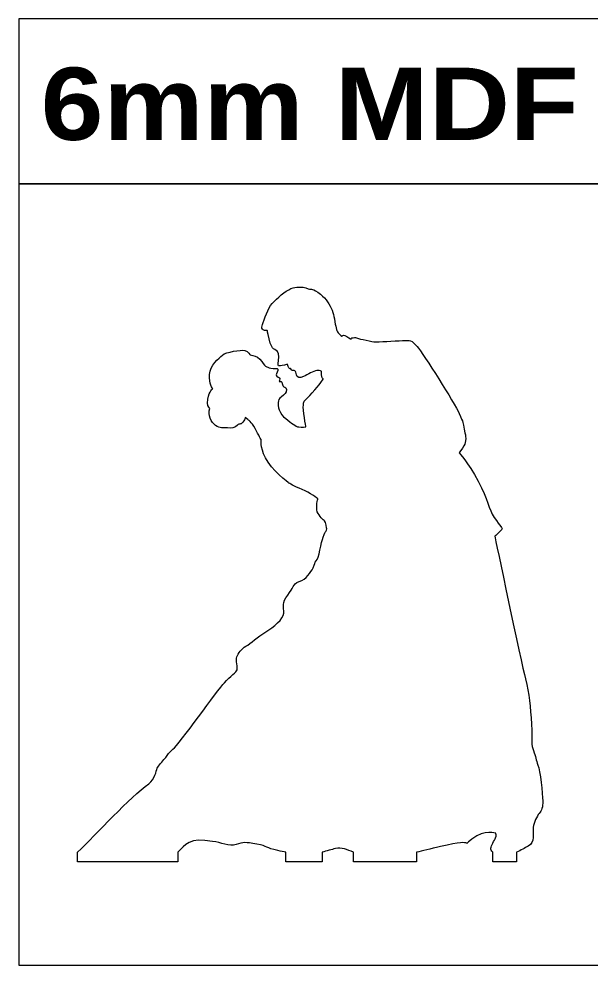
# Model space of a CAD drawing. Header units: millimetres. Extents: x -1166 to 1166, y -335 to 297.
# Drawn here: x -1166 to -785, y -335 to 297 of the extents above; entities that cross this region are included whole.
import ezdxf

# ---------------------------------------------------------------- set-up
doc = ezdxf.new("R2010")
doc.units = ezdxf.units.MM
doc.header["$MEASUREMENT"] = 0
doc.layers.add('Camada 1', color=7, linetype='Continuous')
doc.styles.add('0', font='arialbd.ttf', dxfattribs={"height": 1})

msp = doc.modelspace()

# ---------------------------------------------------------------- linework, layer by layer
at = {"layer": 'Camada 1', "color": 142, "lineweight": 20}
for points in [[(-1166.4805, 186.6815), (-777.6535, 186.6815), (-777.6535, 296.7483), (-1166.4805, 296.7483), (-1166.4805, 186.6815)], [(-1166.4805, -334.8653), (-777.6535, -334.8653), (-777.6535, 186.6815), (-1166.4805, 186.6815), (-1166.4805, -334.8653)]]:
    msp.add_lwpolyline(points, close=True, dxfattribs=at)
at = {"layer": 'Camada 1', "color": 230, "lineweight": 20}
msp.add_open_spline([(-872.6444, 33.4092), (-875.4909, 39.8206), (-896.7553, 73.5419), (-900.6064, 78.0382), (-900.6064, 78.0382), (-904.457, 82.5345), (-905.2939, 82.3678), (-910.4843, 82.0347), (-910.4843, 82.0347), (-915.6753, 81.7017), (-927.3121, 81.2019), (-928.7356, 81.1192), (-928.7356, 81.1192), (-930.1586, 81.0356), (-939.5361, 83.2006), (-940.5401, 83.7004), (-940.5401, 83.7004), (-941.5447, 84.2002), (-941.8795, 83.9508), (-943.4702, 83.9508), (-943.4702, 83.9508), (-945.0604, 83.9508), (-944.8101, 82.8686), (-944.8101, 82.8686), (-944.8101, 82.8686), (-944.8101, 82.8686), (-947.572, 84.8663), (-948.912, 85.4488), (-948.912, 85.4488), (-950.2519, 86.0322), (-950.7539, 84.9495), (-950.7539, 84.9495), (-950.7539, 84.9495), (-950.7539, 84.9495), (-952.0938, 85.6155), (-953.4327, 87.2813), (-953.4327, 87.2813), (-954.7716, 88.946), (-954.9398, 90.9447), (-955.9439, 96.6064), (-955.9439, 96.6064), (-956.2742, 98.4678), (-956.7859, 100.3667), (-957.5198, 102.2412), (-957.5198, 102.2412), (-959.0187, 106.0674), (-961.4448, 109.7968), (-965.1531, 112.9254), (-965.1531, 112.9254), (-970.6779, 117.5885), (-971.0148, 115.5893), (-973.4429, 116.6715), (-973.4429, 116.6715), (-975.87, 117.7543), (-976.2048, 117.588), (-977.7124, 117.588), (-977.7124, 117.588), (-979.2195, 117.588), (-982.2327, 118.4209), (-986.4181, 116.0059), (-986.4181, 116.0059), (-990.604, 113.591), (-995.8786, 108.9284), (-998.4733, 105.3481), (-998.4733, 105.3481), (-1001.0691, 101.7678), (-1003.7484, 93.3581), (-1004.2087, 91.9428), (-1004.2087, 91.9428), (-1004.6694, 90.5275), (-1004.334, 89.7362), (-1003.4554, 89.1533), (-1003.4554, 89.1533), (-1002.5762, 88.5698), (-1000.6924, 88.8202), (-1000.6924, 88.8202), (-1000.6924, 88.8202), (-1000.6924, 88.8202), (-1000.6089, 87.738), (-999.5207, 83.2417), (-999.5207, 83.2417), (-998.4326, 78.7454), (-997.2603, 77.2464), (-996.507, 76.4972), (-996.507, 76.4972), (-995.7537, 75.7475), (-993.8282, 75.6644), (-993.1585, 73.2494), (-993.1585, 73.2494), (-992.4888, 70.8355), (-993.766, 66.3808), (-993.473, 65.6316), (-993.473, 65.6316), (-993.1799, 64.8813), (-992.9918, 65.0689), (-991.945, 65.152), (-991.945, 65.152), (-990.8991, 65.2357), (-987.2366, 66.1724), (-987.2366, 66.1724), (-987.2366, 66.1724), (-987.2366, 66.1724), (-987.0689, 64.965), (-986.3992, 63.8416), (-986.3992, 63.8416), (-985.7295, 62.7173), (-985.018, 63.3829), (-985.018, 63.3829), (-985.018, 63.3829), (-985.018, 63.3829), (-985.1016, 63.0498), (-984.5578, 62.3843), (-984.5578, 62.3843), (-984.0135, 61.7182), (-983.0084, 62.4674), (-982.2551, 61.884), (-982.2551, 61.884), (-981.5018, 61.3015), (-981.7526, 60.7191), (-981.2511, 59.137), (-981.2511, 59.137), (-980.7485, 57.5549), (-979.3245, 56.6394), (-976.4785, 57.9711), (-976.4785, 57.9711), (-973.632, 59.3028), (-970.1158, 61.8013), (-967.6882, 61.9676), (-967.6882, 61.9676), (-965.2612, 62.1344), (-964.5915, 61.3852), (-964.5915, 61.3852), (-964.5915, 61.3852), (-964.5915, 61.3852), (-964.4238, 60.3024), (-964.5074, 59.0534), (-964.5074, 59.0534), (-964.5915, 57.8043), (-963.4187, 56.389), (-963.4187, 56.389), (-963.4187, 56.389), (-963.4187, 56.389), (-964.0048, 55.3068), (-965.4283, 53.3085), (-965.4283, 53.3085), (-966.8513, 51.3098), (-974.7212, 42.817), (-975.6416, 41.9846), (-975.6416, 41.9846), (-976.5626, 41.1523), (-976.3118, 41.2349), (-976.6467, 38.821), (-976.6467, 38.821), (-976.9816, 36.406), (-974.9719, 24.4166), (-974.9719, 24.4166), (-974.9719, 24.4166), (-974.9719, 24.4166), (-977.4, 23.9999), (-979.7445, 24.3329), (-979.7445, 24.3329), (-982.0879, 24.666), (-984.2647, 26.9973), (-988.4507, 29.912), (-988.4507, 29.912), (-992.6361, 32.8262), (-993.8929, 38.8215), (-993.474, 40.653), (-993.474, 40.653), (-993.0555, 42.4844), (-993.3068, 42.9848), (-991.2972, 44.5663), (-991.2972, 44.5663), (-989.2886, 46.1479), (-987.5302, 47.1475), (-987.9486, 49.3125), (-987.9486, 49.3125), (-988.3676, 51.477), (-989.7284, 50.8951), (-990.1061, 51.5607), (-990.1061, 51.5607), (-990.4827, 52.2273), (-990.9858, 53.2685), (-990.8599, 53.7054), (-990.8599, 53.7054), (-990.734, 54.1429), (-990.944, 54.3299), (-991.4669, 54.663), (-991.4669, 54.663), (-991.9898, 54.996), (-992.6814, 54.7051), (-992.6814, 54.7051), (-992.6814, 54.7051), (-992.6814, 54.7051), (-992.3048, 55.8917), (-992.368, 56.5999), (-992.368, 56.5999), (-992.4307, 57.3075), (-992.4307, 56.8285), (-992.5979, 57.1611), (-992.5979, 57.1611), (-992.7645, 57.4946), (-993.3929, 57.4946), (-994.0203, 57.8687), (-994.0203, 57.8687), (-994.6483, 58.2443), (-994.607, 58.6808), (-994.69, 59.1801), (-994.69, 59.1801), (-994.7741, 59.6799), (-993.267, 61.9281), (-993.6019, 62.844), (-993.6019, 62.844), (-993.9373, 63.7605), (-996.3648, 63.094), (-998.2904, 63.5938), (-998.2904, 63.5938), (-1000.2159, 64.0936), (-1000.5507, 64.2593), (-1001.8066, 64.9254), (-1001.8066, 64.9254), (-1003.0619, 65.592), (-1003.5644, 67.4235), (-1005.7407, 69.6711), (-1005.7407, 69.6711), (-1007.918, 71.9198), (-1009.5918, 71.753), (-1012.1029, 72.4191), (-1012.1029, 72.4191), (-1012.1029, 72.4191), (-1013.2757, 74.7058), (-1015.7863, 75.3719), (-1015.7863, 75.3719), (-1018.298, 76.0379), (-1028.2605, 74.3727), (-1030.6045, 72.374), (-1030.6045, 72.374), (-1032.9479, 70.3757), (-1038.9758, 65.4633), (-1039.3107, 59.3022), (-1039.3107, 59.3022), (-1039.646, 53.1407), (-1037.1339, 49.8103), (-1037.1339, 49.8103), (-1037.1339, 49.8103), (-1037.1339, 49.8103), (-1039.4784, 48.4776), (-1040.3152, 42.9827), (-1040.3152, 42.9827), (-1040.9712, 38.6806), (-1040.0359, 37.6444), (-1039.036, 36.6778), (-1039.036, 36.6778), (-1040.565, 32.4927), (-1038.0538, 27.4961), (-1035.2078, 25.3315), (-1035.2078, 25.3315), (-1032.3618, 23.1665), (-1030.0168, 24.1656), (-1027.338, 23.6663), (-1027.338, 23.6663), (-1024.6597, 23.1665), (-1022.3147, 23.6663), (-1020.6409, 25.4983), (-1020.6409, 25.4983), (-1018.9667, 27.3298), (-1019.0166, 25.1176), (-1016.9575, 27.6628), (-1016.9575, 27.6628), (-1016.189, 28.6123), (-1015.7384, 29.6418), (-1015.4566, 30.6541), (-1015.4566, 30.6541), (-1015.4566, 30.6541), (-1013.6951, 29.2439), (-1013.6951, 29.2439), (-1013.6951, 29.2439), (-1013.6951, 29.2439), (-1011.3502, 27.9122), (-1008.839, 23.2497), (-1008.839, 23.2497), (-1006.3274, 18.5871), (-1004.8213, 15.756), (-1004.8213, 15.756), (-1004.8213, 15.756), (-1004.8213, 15.756), (-1005.6587, 11.5932), (-1001.9753, 3.766), (-1001.9753, 3.766), (-998.2919, -4.0607), (-986.2367, -13.0529), (-986.2367, -13.0529), (-986.2367, -13.0529), (-986.2367, -13.0529), (-982.8886, -15.2174), (-977.531, -17.3829), (-977.531, -17.3829), (-972.1733, -19.5474), (-966.9828, -23.5439), (-966.9828, -23.5439), (-966.9828, -23.5439), (-966.9828, -23.5439), (-968.4899, -29.2056), (-967.3172, -32.203), (-967.3172, -32.203), (-966.1454, -35.2003), (-963.2989, -38.032), (-962.4626, -38.364), (-962.4626, -38.364), (-961.6252, -38.697), (-961.0401, -43.6937), (-961.0401, -43.6937), (-961.0401, -43.6937), (-961.0401, -43.6937), (-961.0401, -45.1079), (-961.6257, -45.5251), (-961.6257, -45.5251), (-962.2123, -45.9408), (-962.2123, -46.1912), (-963.4676, -49.2717), (-963.4676, -49.2717), (-964.7235, -52.3527), (-966.3147, -63.7593), (-967.9889, -65.0914), (-967.9889, -65.0914), (-969.6632, -66.4241), (-968.491, -66.7566), (-970.1657, -69.7545), (-970.1657, -69.7545), (-971.84, -72.7519), (-974.5193, -77.2477), (-979.3739, -78.9134), (-979.3739, -78.9134), (-984.2296, -80.5781), (-983.0578, -83.0767), (-987.0761, -87.9055), (-987.0761, -87.9055), (-991.0948, -92.7349), (-989.5877, -95.8985), (-989.7549, -99.8955), (-989.7549, -99.8955), (-989.9226, -103.8915), (-996.3704, -109.2202), (-1001.7276, -112.3838), (-1001.7276, -112.3838), (-1007.0857, -115.5479), (-1011.7737, -120.3773), (-1014.9556, -122.042), (-1014.9556, -122.042), (-1018.1364, -123.7082), (-1019.9779, -126.8718), (-1020.9824, -129.0364), (-1020.9824, -129.0364), (-1021.9865, -131.2019), (-1020.3127, -136.6968), (-1020.8152, -137.8627), (-1020.8152, -137.8627), (-1021.3173, -139.0281), (-1025.336, -142.1917), (-1029.3538, -146.355), (-1029.3538, -146.355), (-1033.3725, -150.5183), (-1059.9951, -187.9862), (-1063.6785, -190.8173), (-1063.6785, -190.8173), (-1067.3619, -193.6479), (-1067.5296, -195.3136), (-1069.0362, -196.9788), (-1069.0362, -196.9788), (-1070.5433, -198.644), (-1073.557, -201.8081), (-1074.2267, -203.4733), (-1074.2267, -203.4733), (-1074.8969, -205.1386), (-1075.7333, -210.967), (-1079.752, -213.7981), (-1079.752, -213.7981), (-1092.4456, -222.7414), (-1114.8789, -247.5653), (-1127.2905, -259.5605), (-1127.2905, -259.5605), (-1127.2905, -259.5605), (-1127.2905, -265.9106), (-1127.2905, -265.9106), (-1127.2905, -265.9106), (-1127.2905, -265.9106), (-1060.5171, -265.9106), (-1060.5171, -265.9106), (-1060.5171, -265.9106), (-1060.5171, -265.9106), (-1060.5171, -259.5605), (-1060.5171, -259.5605), (-1060.5171, -259.5605), (-1055.5284, -254.5453), (-1052.5828, -249.3814), (-1037.2246, -252.4314), (-1037.2246, -252.4314), (-1031.5316, -252.764), (-1026.1739, -256.0949), (-1021.4855, -254.4297), (-1021.4855, -254.4297), (-1016.798, -252.765), (-1015.4581, -252.765), (-1007.7565, -254.0966), (-1007.7565, -254.0966), (-1000.0543, -255.4288), (-1002.064, -256.761), (-993.6926, -258.4262), (-993.6926, -258.4262), (-991.4686, -258.8686), (-989.7645, -259.2404), (-988.3355, -259.5605), (-988.3355, -259.5605), (-988.3355, -259.5605), (-988.3355, -265.9106), (-988.3355, -265.9106), (-988.3355, -265.9106), (-988.3355, -265.9106), (-964.1622, -265.9106), (-964.1622, -265.9106), (-964.1622, -265.9106), (-964.1622, -265.9106), (-964.1622, -259.5605), (-964.1622, -259.5605), (-964.1622, -259.5605), (-960.9925, -258.716), (-957.8959, -257.7686), (-955.1835, -257.094), (-955.1835, -257.094), (-951.2788, -256.1231), (-947.3739, -257.8694), (-943.1371, -259.5605), (-943.1371, -259.5605), (-943.1371, -259.5605), (-943.1371, -265.9106), (-943.1371, -265.9106), (-943.1371, -265.9106), (-943.1371, -265.9106), (-901.1719, -265.9106), (-901.1719, -265.9106), (-901.1719, -265.9106), (-901.1719, -265.9106), (-901.1719, -259.5605), (-901.1719, -259.5605), (-901.1719, -259.5605), (-897.219, -258.6188), (-892.0816, -257.3885), (-885.197, -255.7623), (-885.197, -255.7623), (-858.4077, -249.4335), (-872.807, -257.427), (-864.1003, -250.7662), (-864.1003, -250.7662), (-855.3946, -244.1049), (-848.1532, -246.8954), (-848.1532, -246.8954), (-848.1532, -246.8954), (-848.1532, -246.8954), (-847.6512, -248.5601), (-848.3209, -249.8928), (-848.3209, -249.8928), (-848.6832, -250.6135), (-849.4866, -251.9679), (-850.2008, -253.4021), (-850.2008, -253.4021), (-850.2008, -253.4021), (-850.2153, -253.4021), (-850.2153, -253.4021), (-850.2153, -253.4021), (-850.2153, -253.4021), (-850.2153, -253.4312), (-850.2153, -253.4312), (-850.2153, -253.4312), (-850.8154, -254.6392), (-851.3497, -255.9011), (-851.5022, -256.8867), (-851.5022, -256.8867), (-851.6404, -257.7797), (-851.18, -258.7294), (-850.2153, -259.5605), (-850.2153, -259.5605), (-850.2153, -259.5605), (-850.2153, -265.9106), (-850.2153, -265.9106), (-850.2153, -265.9106), (-850.2153, -265.9106), (-834.3335, -265.9106), (-834.3335, -265.9106), (-834.3335, -265.9106), (-834.3335, -265.9106), (-834.3335, -259.5605), (-834.3335, -259.5605), (-834.3335, -259.5605), (-831.5243, -258.2565), (-828.8074, -256.6748), (-826.5544, -255.5545), (-826.5544, -255.5545), (-821.8669, -253.2232), (-823.5407, -246.2294), (-823.2069, -242.8989), (-823.2069, -242.8989), (-822.8715, -239.5685), (-820.8624, -235.5715), (-819.1881, -233.5733), (-819.1881, -233.5733), (-817.5138, -231.575), (-816.8436, -229.5768), (-816.8436, -225.2467), (-816.8436, -225.2467), (-816.8436, -220.9177), (-818.7299, -204.6382), (-820.0688, -201.3078), (-820.0688, -201.3078), (-821.4087, -197.9774), (-821.4087, -195.6461), (-823.083, -191.6496), (-823.083, -191.6496), (-824.7573, -187.6526), (-823.7522, -185.6539), (-824.4224, -173.9979), (-824.4224, -173.9979), (-825.0921, -162.341), (-825.7618, -154.015), (-828.4407, -143.6902), (-828.4407, -143.6902), (-831.1195, -133.3654), (-848.8677, -48.6036), (-848.8677, -48.6036), (-848.8677, -48.6036), (-848.8677, -48.6036), (-844.85, -45.2737), (-844.1803, -44.1078), (-844.1803, -44.1078), (-843.5106, -42.9419), (-845.1849, -42.2763), (-849.2031, -36.1148), (-849.2031, -36.1148), (-853.2213, -29.9533), (-853.0537, -24.6246), (-859.9184, -11.8018), (-859.9184, -11.8018), (-866.7832, 1.0205), (-872.728, 7.0984), (-872.728, 7.0984), (-872.728, 7.0984), (-872.728, 7.0984), (-870.5517, 9.9295), (-869.5466, 11.6779), (-869.5466, 11.6779), (-868.5425, 13.4262), (-868.3744, 14.2591), (-868.2913, 16.5903), (-868.2913, 16.5903), (-868.2072, 18.9216), (-868.6261, 18.6722), (-869.2958, 22.9181), (-869.2958, 22.9181), (-869.9655, 27.1645), (-869.7974, 26.9988), (-872.6444, 33.4092)], degree=3, knots=[0, 0, 0, 0, 0.0070922, 0.0070922, 0.0070922, 0.0070922, 0.0141844, 0.0141844, 0.0141844, 0.0141844, 0.0212766, 0.0212766, 0.0212766, 0.0212766, 0.02836879, 0.02836879, 0.02836879, 0.02836879, 0.03546099, 0.03546099, 0.03546099, 0.03546099, 0.04255319, 0.04255319, 0.04255319, 0.04255319, 0.04964539, 0.04964539, 0.04964539, 0.04964539, 0.05673759, 0.05673759, 0.05673759, 0.05673759, 0.06382979, 0.06382979, 0.06382979, 0.06382979, 0.07092199, 0.07092199, 0.07092199, 0.07092199, 0.07801418, 0.07801418, 0.07801418, 0.07801418, 0.08510638, 0.08510638, 0.08510638, 0.08510638, 0.09219858, 0.09219858, 0.09219858, 0.09219858, 0.09929078, 0.09929078, 0.09929078, 0.09929078, 0.10638298, 0.10638298, 0.10638298, 0.10638298, 0.11347518, 0.11347518, 0.11347518, 0.11347518, 0.12056738, 0.12056738, 0.12056738, 0.12056738, 0.12765957, 0.12765957, 0.12765957, 0.12765957, 0.13475177, 0.13475177, 0.13475177, 0.13475177, 0.14184397, 0.14184397, 0.14184397, 0.14184397, 0.14893617, 0.14893617, 0.14893617, 0.14893617, 0.15602837, 0.15602837, 0.15602837, 0.15602837, 0.16312057, 0.16312057, 0.16312057, 0.16312057, 0.17021277, 0.17021277, 0.17021277, 0.17021277, 0.17730496, 0.17730496, 0.17730496, 0.17730496, 0.18439716, 0.18439716, 0.18439716, 0.18439716, 0.19148936, 0.19148936, 0.19148936, 0.19148936, 0.19858156, 0.19858156, 0.19858156, 0.19858156, 0.20567376, 0.20567376, 0.20567376, 0.20567376, 0.21276596, 0.21276596, 0.21276596, 0.21276596, 0.21985816, 0.21985816, 0.21985816, 0.21985816, 0.22695035, 0.22695035, 0.22695035, 0.22695035, 0.23404255, 0.23404255, 0.23404255, 0.23404255, 0.24113475, 0.24113475, 0.24113475, 0.24113475, 0.24822695, 0.24822695, 0.24822695, 0.24822695, 0.25531915, 0.25531915, 0.25531915, 0.25531915, 0.26241135, 0.26241135, 0.26241135, 0.26241135, 0.26950355, 0.26950355, 0.26950355, 0.26950355, 0.27659574, 0.27659574, 0.27659574, 0.27659574, 0.28368794, 0.28368794, 0.28368794, 0.28368794, 0.29078014, 0.29078014, 0.29078014, 0.29078014, 0.29787234, 0.29787234, 0.29787234, 0.29787234, 0.30496454, 0.30496454, 0.30496454, 0.30496454, 0.31205674, 0.31205674, 0.31205674, 0.31205674, 0.31914894, 0.31914894, 0.31914894, 0.31914894, 0.32624113, 0.32624113, 0.32624113, 0.32624113, 0.33333333, 0.33333333, 0.33333333, 0.33333333, 0.34042553, 0.34042553, 0.34042553, 0.34042553, 0.34751773, 0.34751773, 0.34751773, 0.34751773, 0.35460993, 0.35460993, 0.35460993, 0.35460993, 0.36170213, 0.36170213, 0.36170213, 0.36170213, 0.36879433, 0.36879433, 0.36879433, 0.36879433, 0.37588652, 0.37588652, 0.37588652, 0.37588652, 0.38297872, 0.38297872, 0.38297872, 0.38297872, 0.39007092, 0.39007092, 0.39007092, 0.39007092, 0.39716312, 0.39716312, 0.39716312, 0.39716312, 0.40425532, 0.40425532, 0.40425532, 0.40425532, 0.41134752, 0.41134752, 0.41134752, 0.41134752, 0.41843972, 0.41843972, 0.41843972, 0.41843972, 0.42553191, 0.42553191, 0.42553191, 0.42553191, 0.43262411, 0.43262411, 0.43262411, 0.43262411, 0.43971631, 0.43971631, 0.43971631, 0.43971631, 0.44680851, 0.44680851, 0.44680851, 0.44680851, 0.45390071, 0.45390071, 0.45390071, 0.45390071, 0.46099291, 0.46099291, 0.46099291, 0.46099291, 0.46808511, 0.46808511, 0.46808511, 0.46808511, 0.4751773, 0.4751773, 0.4751773, 0.4751773, 0.4822695, 0.4822695, 0.4822695, 0.4822695, 0.4893617, 0.4893617, 0.4893617, 0.4893617, 0.4964539, 0.4964539, 0.4964539, 0.4964539, 0.5035461, 0.5035461, 0.5035461, 0.5035461, 0.5106383, 0.5106383, 0.5106383, 0.5106383, 0.5177305, 0.5177305, 0.5177305, 0.5177305, 0.5248227, 0.5248227, 0.5248227, 0.5248227, 0.53191489, 0.53191489, 0.53191489, 0.53191489, 0.53900709, 0.53900709, 0.53900709, 0.53900709, 0.54609929, 0.54609929, 0.54609929, 0.54609929, 0.55319149, 0.55319149, 0.55319149, 0.55319149, 0.56028369, 0.56028369, 0.56028369, 0.56028369, 0.56737589, 0.56737589, 0.56737589, 0.56737589, 0.57446809, 0.57446809, 0.57446809, 0.57446809, 0.58156028, 0.58156028, 0.58156028, 0.58156028, 0.58865248, 0.58865248, 0.58865248, 0.58865248, 0.59574468, 0.59574468, 0.59574468, 0.59574468, 0.60283688, 0.60283688, 0.60283688, 0.60283688, 0.60992908, 0.60992908, 0.60992908, 0.60992908, 0.61702128, 0.61702128, 0.61702128, 0.61702128, 0.62411348, 0.62411348, 0.62411348, 0.62411348, 0.63120567, 0.63120567, 0.63120567, 0.63120567, 0.63829787, 0.63829787, 0.63829787, 0.63829787, 0.64539007, 0.64539007, 0.64539007, 0.64539007, 0.65248227, 0.65248227, 0.65248227, 0.65248227, 0.65957447, 0.65957447, 0.65957447, 0.65957447, 0.66666667, 0.66666667, 0.66666667, 0.66666667, 0.67375887, 0.67375887, 0.67375887, 0.67375887, 0.68085106, 0.68085106, 0.68085106, 0.68085106, 0.68794326, 0.68794326, 0.68794326, 0.68794326, 0.69503546, 0.69503546, 0.69503546, 0.69503546, 0.70212766, 0.70212766, 0.70212766, 0.70212766, 0.70921986, 0.70921986, 0.70921986, 0.70921986, 0.71631206, 0.71631206, 0.71631206, 0.71631206, 0.72340426, 0.72340426, 0.72340426, 0.72340426, 0.73049645, 0.73049645, 0.73049645, 0.73049645, 0.73758865, 0.73758865, 0.73758865, 0.73758865, 0.74468085, 0.74468085, 0.74468085, 0.74468085, 0.75177305, 0.75177305, 0.75177305, 0.75177305, 0.75886525, 0.75886525, 0.75886525, 0.75886525, 0.76595745, 0.76595745, 0.76595745, 0.76595745, 0.77304965, 0.77304965, 0.77304965, 0.77304965, 0.78014184, 0.78014184, 0.78014184, 0.78014184, 0.78723404, 0.78723404, 0.78723404, 0.78723404, 0.79432624, 0.79432624, 0.79432624, 0.79432624, 0.80141844, 0.80141844, 0.80141844, 0.80141844, 0.80851064, 0.80851064, 0.80851064, 0.80851064, 0.81560284, 0.81560284, 0.81560284, 0.81560284, 0.82269504, 0.82269504, 0.82269504, 0.82269504, 0.82978723, 0.82978723, 0.82978723, 0.82978723, 0.83687943, 0.83687943, 0.83687943, 0.83687943, 0.84397163, 0.84397163, 0.84397163, 0.84397163, 0.85106383, 0.85106383, 0.85106383, 0.85106383, 0.85815603, 0.85815603, 0.85815603, 0.85815603, 0.86524823, 0.86524823, 0.86524823, 0.86524823, 0.87234043, 0.87234043, 0.87234043, 0.87234043, 0.87943262, 0.87943262, 0.87943262, 0.87943262, 0.88652482, 0.88652482, 0.88652482, 0.88652482, 0.89361702, 0.89361702, 0.89361702, 0.89361702, 0.90070922, 0.90070922, 0.90070922, 0.90070922, 0.90780142, 0.90780142, 0.90780142, 0.90780142, 0.91489362, 0.91489362, 0.91489362, 0.91489362, 0.92198582, 0.92198582, 0.92198582, 0.92198582, 0.92907801, 0.92907801, 0.92907801, 0.92907801, 0.93617021, 0.93617021, 0.93617021, 0.93617021, 0.94326241, 0.94326241, 0.94326241, 0.94326241, 0.95035461, 0.95035461, 0.95035461, 0.95035461, 0.95744681, 0.95744681, 0.95744681, 0.95744681, 0.96453901, 0.96453901, 0.96453901, 0.96453901, 0.97163121, 0.97163121, 0.97163121, 0.97163121, 0.9787234, 0.9787234, 0.9787234, 0.9787234, 0.9858156, 0.9858156, 0.9858156, 0.9858156, 1, 1, 1, 1], dxfattribs=at)

# ---------------------------------------------------------------- texts
at = {"layer": 'Camada 1', "color": 142, "style": '0', "width": 1.114671}
msp.add_text('6mm MDF', height=48.2598, dxfattribs=at).set_placement((-1151.8997, 215.9645))

doc.saveas('drawing.dxf')
